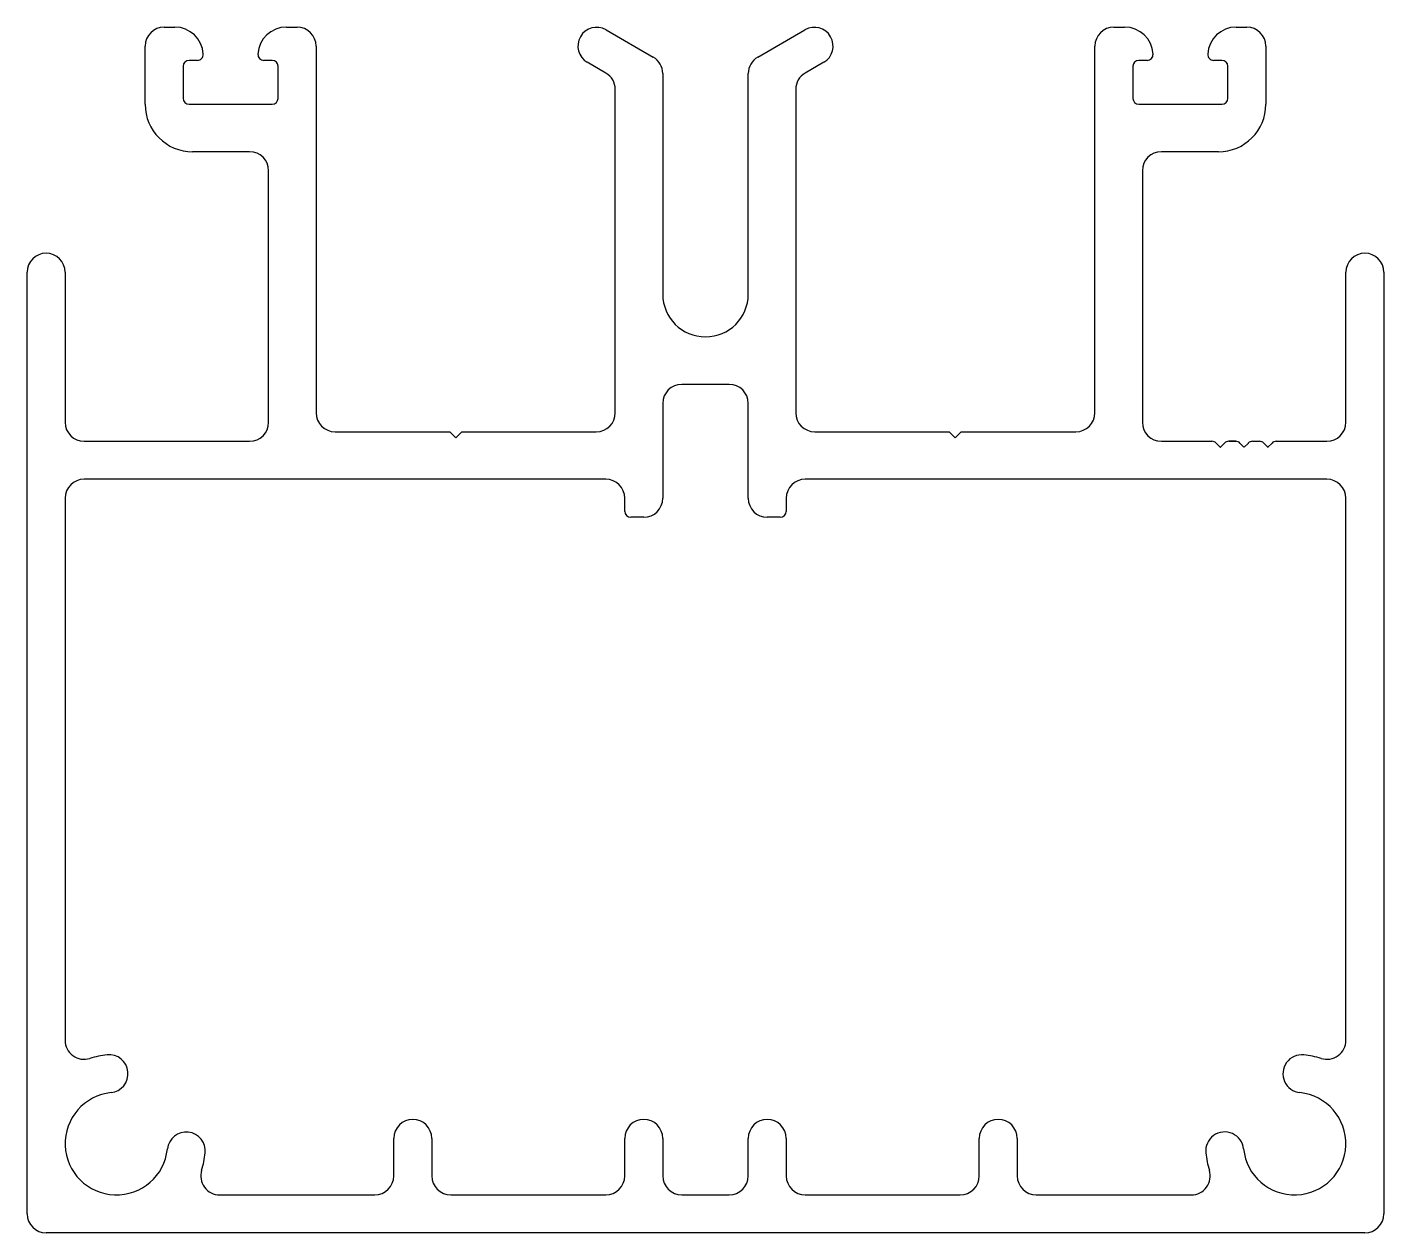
# Model space of a CAD drawing. Header units: inches. Extents: x -28.6 to 28.5, y 0.2 to 51.
import ezdxf

# ---------------------------------------------------------------- set-up
doc = ezdxf.new("R2010")
doc.units = ezdxf.units.IN
doc.header["$MEASUREMENT"] = 0
doc.layers.add('1', color=7, linetype='Continuous')

msp = doc.modelspace()

# ---------------------------------------------------------------- linework, layer by layer
for p, q in [((0.974, 35.982), (-1.026, 35.982)), ((-1.826, 35.182), (-1.826, 31.182)), ((1.774, 31.182), (1.774, 35.182)), ((-4.227, 31.982), (-26.201, 31.982)), ((26.148, 31.982), (4.175, 31.982)), ((-27.001, 31.182), (-27.001, 8.34)), ((-3.427, 30.631), (-3.427, 31.182)), ((3.375, 31.182), (3.375, 30.631)), ((26.949, 8.34), (26.949, 31.182)), ((-2.627, 30.381), (-3.177, 30.381)), ((3.124, 30.381), (2.574, 30.381)), ((-13.157, 2.627), (-13.157, 4.207)), ((-11.557, 4.207), (-11.557, 2.627)), ((-3.427, 2.627), (-3.427, 4.207)), ((-1.826, 4.207), (-1.826, 2.627)), ((1.774, 2.627), (1.774, 4.207)), ((3.375, 4.207), (3.375, 2.627)), ((11.505, 2.627), (11.505, 4.207)), ((13.105, 4.207), (13.105, 2.627)), ((-20.487, 1.826), (-13.957, 1.826)), ((-10.757, 1.826), (-4.227, 1.826)), ((-1.026, 1.826), (0.974, 1.826)), ((4.175, 1.826), (10.705, 1.826)), ((13.905, 1.826), (20.435, 1.826))]:
    msp.add_line(p, q)
for centre, radius, start, end in [((-1.026, 35.182), 0.8, 90, 180), ((0.974, 35.182), 0.8, 0, 90), ((-26.201, 31.182), 0.8, 90, 180), ((-4.227, 31.182), 0.8, 0, 90), ((4.175, 31.182), 0.8, 90, 180), ((26.148, 31.182), 0.8, 0, 90), ((-2.627, 31.182), 0.8, 270, 0), ((2.574, 31.182), 0.8, 180, 270), ((-3.177, 30.631), 0.25, 180, 270), ((3.124, 30.631), 0.25, 270, 0), ((-26.201, 8.34), 0.8, 180, 287.3523), ((26.148, 8.34), 0.8, 252.6477, 0), ((-24.84, 3.987), 3.761, 95.9892, 107.3523), ((-25.149, 6.931), 0.8, 275.9892, 95.9892), ((25.097, 6.931), 0.8, 84.0108, 264.0108), ((24.788, 3.987), 3.761, 72.6477, 84.0108), ((-24.84, 3.987), 2.16, 95.9892, 354.0108), ((24.788, 3.987), 2.16, 185.9892, 84.0108), ((-12.357, 4.207), 0.8, 0, 180), ((-2.627, 4.207), 0.8, 0, 180), ((2.574, 4.207), 0.8, 0, 180), ((12.305, 4.207), 0.8, 0, 180), ((-21.896, 3.678), 0.8, 354.0108, 174.0108), ((21.844, 3.678), 0.8, 5.9892, 185.9892), ((-24.84, 3.987), 3.761, 342.6477, 354.0108), ((24.788, 3.987), 3.761, 185.9892, 197.3523), ((-20.487, 2.627), 0.8, 162.6477, 270), ((20.435, 2.627), 0.8, 270, 17.3523), ((-13.957, 2.627), 0.8, 270, 0), ((-10.757, 2.627), 0.8, 180, 270), ((-4.227, 2.627), 0.8, 270, 360), ((-1.026, 2.627), 0.8, 180, 270), ((0.974, 2.627), 0.8, 270, 360), ((4.175, 2.627), 0.8, 180, 270), ((10.705, 2.627), 0.8, 270, 0), ((13.905, 2.627), 0.8, 180, 270)]:
    msp.add_arc(centre, radius, start, end)
at = {"layer": '1', "color": 6, "linetype": 'Continuous'}
for p, q in [((-22.83, 51.035), (-22.38, 51.035)), ((-17.679, 51.035), (-17.229, 51.035)), ((-4.217, 50.92), (-2.226, 49.771)), ((2.174, 49.771), (4.165, 50.92)), ((17.177, 51.035), (17.627, 51.035)), ((22.328, 51.035), (22.778, 51.035)), ((-23.63, 47.784), (-23.63, 50.235)), ((-16.429, 50.235), (-16.429, 34.782)), ((16.377, 34.782), (16.377, 50.235)), ((23.578, 50.235), (23.578, 47.784)), ((-22.03, 49.385), (-22.03, 48.034)), ((-21.431, 49.635), (-21.78, 49.635)), ((-18.279, 49.635), (-18.628, 49.635)), ((-18.029, 48.034), (-18.029, 49.385)), ((-4.227, 49.101), (-5.007, 49.552)), ((4.955, 49.552), (4.175, 49.101)), ((17.977, 49.385), (17.977, 48.034)), ((18.576, 49.635), (18.227, 49.635)), ((21.728, 49.635), (21.379, 49.635)), ((21.978, 48.034), (21.978, 49.385)), ((-1.826, 49.078), (-1.826, 39.783)), ((1.774, 39.783), (1.774, 49.078)), ((-3.827, 34.782), (-3.827, 48.409)), ((3.775, 48.409), (3.775, 34.782)), ((-21.78, 47.784), (-18.279, 47.784)), ((18.227, 47.784), (21.728, 47.784)), ((-19.229, 45.784), (-21.63, 45.784)), ((21.578, 45.784), (19.177, 45.784)), ((-18.429, 34.382), (-18.429, 44.984)), ((18.377, 44.984), (18.377, 34.382)), ((-28.601, 1.026), (-28.601, 40.708)), ((-27.001, 40.708), (-27.001, 34.382)), ((26.949, 34.382), (26.949, 40.708)), ((28.549, 40.708), (28.549, 1.026)), ((-15.629, 33.982), (-10.793, 33.982)), ((-10.793, 33.982), (-10.543, 33.732)), ((-10.543, 33.732), (-10.293, 33.982)), ((-10.293, 33.982), (-4.627, 33.982)), ((4.575, 33.982), (10.241, 33.982)), ((10.241, 33.982), (10.491, 33.732)), ((10.491, 33.732), (10.741, 33.982)), ((10.741, 33.982), (15.577, 33.982)), ((-26.201, 33.582), (-19.229, 33.582)), ((19.177, 33.582), (21.309, 33.582)), ((21.309, 33.582), (21.309, 33.582)), ((21.486, 33.509), (21.657, 33.338)), ((21.669, 33.338), (21.84, 33.509)), ((22.016, 33.582), (22.309, 33.582)), ((22.309, 33.582), (22.016, 33.582)), ((22.016, 33.582), (22.309, 33.582)), ((22.309, 33.582), (22.016, 33.582)), ((22.016, 33.582), (22.309, 33.582)), ((22.486, 33.509), (22.657, 33.338)), ((22.669, 33.338), (22.84, 33.509)), ((23.016, 33.582), (23.309, 33.582)), ((23.486, 33.509), (23.657, 33.338)), ((23.668, 33.338), (23.84, 33.509)), ((24.016, 33.582), (26.148, 33.582)), ((27.749, 0.226), (-27.801, 0.226))]:
    msp.add_line(p, q, dxfattribs=at)
for centre, radius, start, end in [((-22.83, 50.235), 0.8, 90, 180), ((-22.38, 49.835), 1.2, 3.017, 90), ((-17.679, 49.835), 1.2, 90, 176.983), ((-17.229, 50.235), 0.8, 360, 90), ((-4.612, 50.236), 0.79, 60, 240), ((4.56, 50.236), 0.79, 300, 120), ((17.177, 50.235), 0.8, 90, 180), ((17.627, 49.835), 1.2, 3.017, 90), ((22.328, 49.835), 1.2, 90, 176.983), ((22.778, 50.235), 0.8, 0, 90), ((-21.431, 49.885), 0.25, 270, 3.017), ((-18.628, 49.885), 0.25, 176.983, 270), ((-2.627, 49.078), 0.8, 360, 60), ((2.574, 49.078), 0.8, 120, 180), ((18.576, 49.885), 0.25, 270, 3.017), ((21.379, 49.885), 0.25, 176.983, 270), ((-21.78, 49.385), 0.25, 90, 180), ((-18.279, 49.385), 0.25, 360, 90), ((18.227, 49.385), 0.25, 90, 180), ((21.728, 49.385), 0.25, 360, 90), ((-4.627, 48.409), 0.8, 0, 60), ((4.575, 48.409), 0.8, 120, 180), ((-21.78, 48.034), 0.25, 180, 270), ((-18.279, 48.034), 0.25, 270, 360), ((18.227, 48.034), 0.25, 180, 270), ((21.728, 48.034), 0.25, 270, 0), ((-21.63, 47.784), 2, 180, 270), ((21.578, 47.784), 2, 270, 360), ((-19.229, 44.984), 0.8, 360, 90), ((19.177, 44.984), 0.8, 90, 180), ((-27.801, 40.708), 0.8, 0, 180), ((27.749, 40.708), 0.8, 0, 180), ((-0.026, 39.783), 1.8, 180, 0), ((-26.201, 34.382), 0.8, 180, 270), ((-19.229, 34.382), 0.8, 270, 0), ((-15.629, 34.782), 0.8, 180, 270), ((-4.627, 34.782), 0.8, 270, 0), ((4.575, 34.782), 0.8, 180, 270), ((15.577, 34.782), 0.8, 270, 360), ((19.177, 34.382), 0.8, 180, 270), ((26.148, 34.382), 0.8, 270, 360), ((21.309, 33.332), 0.25, 45, 90), ((21.663, 33.343), 0.008, 225, 315), ((22.016, 33.332), 0.25, 90, 135), ((22.309, 33.332), 0.25, 45, 90), ((22.663, 33.343), 0.008, 225, 315), ((23.016, 33.332), 0.25, 90, 135), ((23.309, 33.332), 0.25, 45, 90), ((23.663, 33.343), 0.008, 225, 315), ((24.016, 33.332), 0.25, 90, 135), ((-27.801, 1.026), 0.8, 180, 270), ((27.749, 1.026), 0.8, 270, 0)]:
    msp.add_arc(centre, radius, start, end, dxfattribs=at)

doc.saveas('drawing.dxf')
